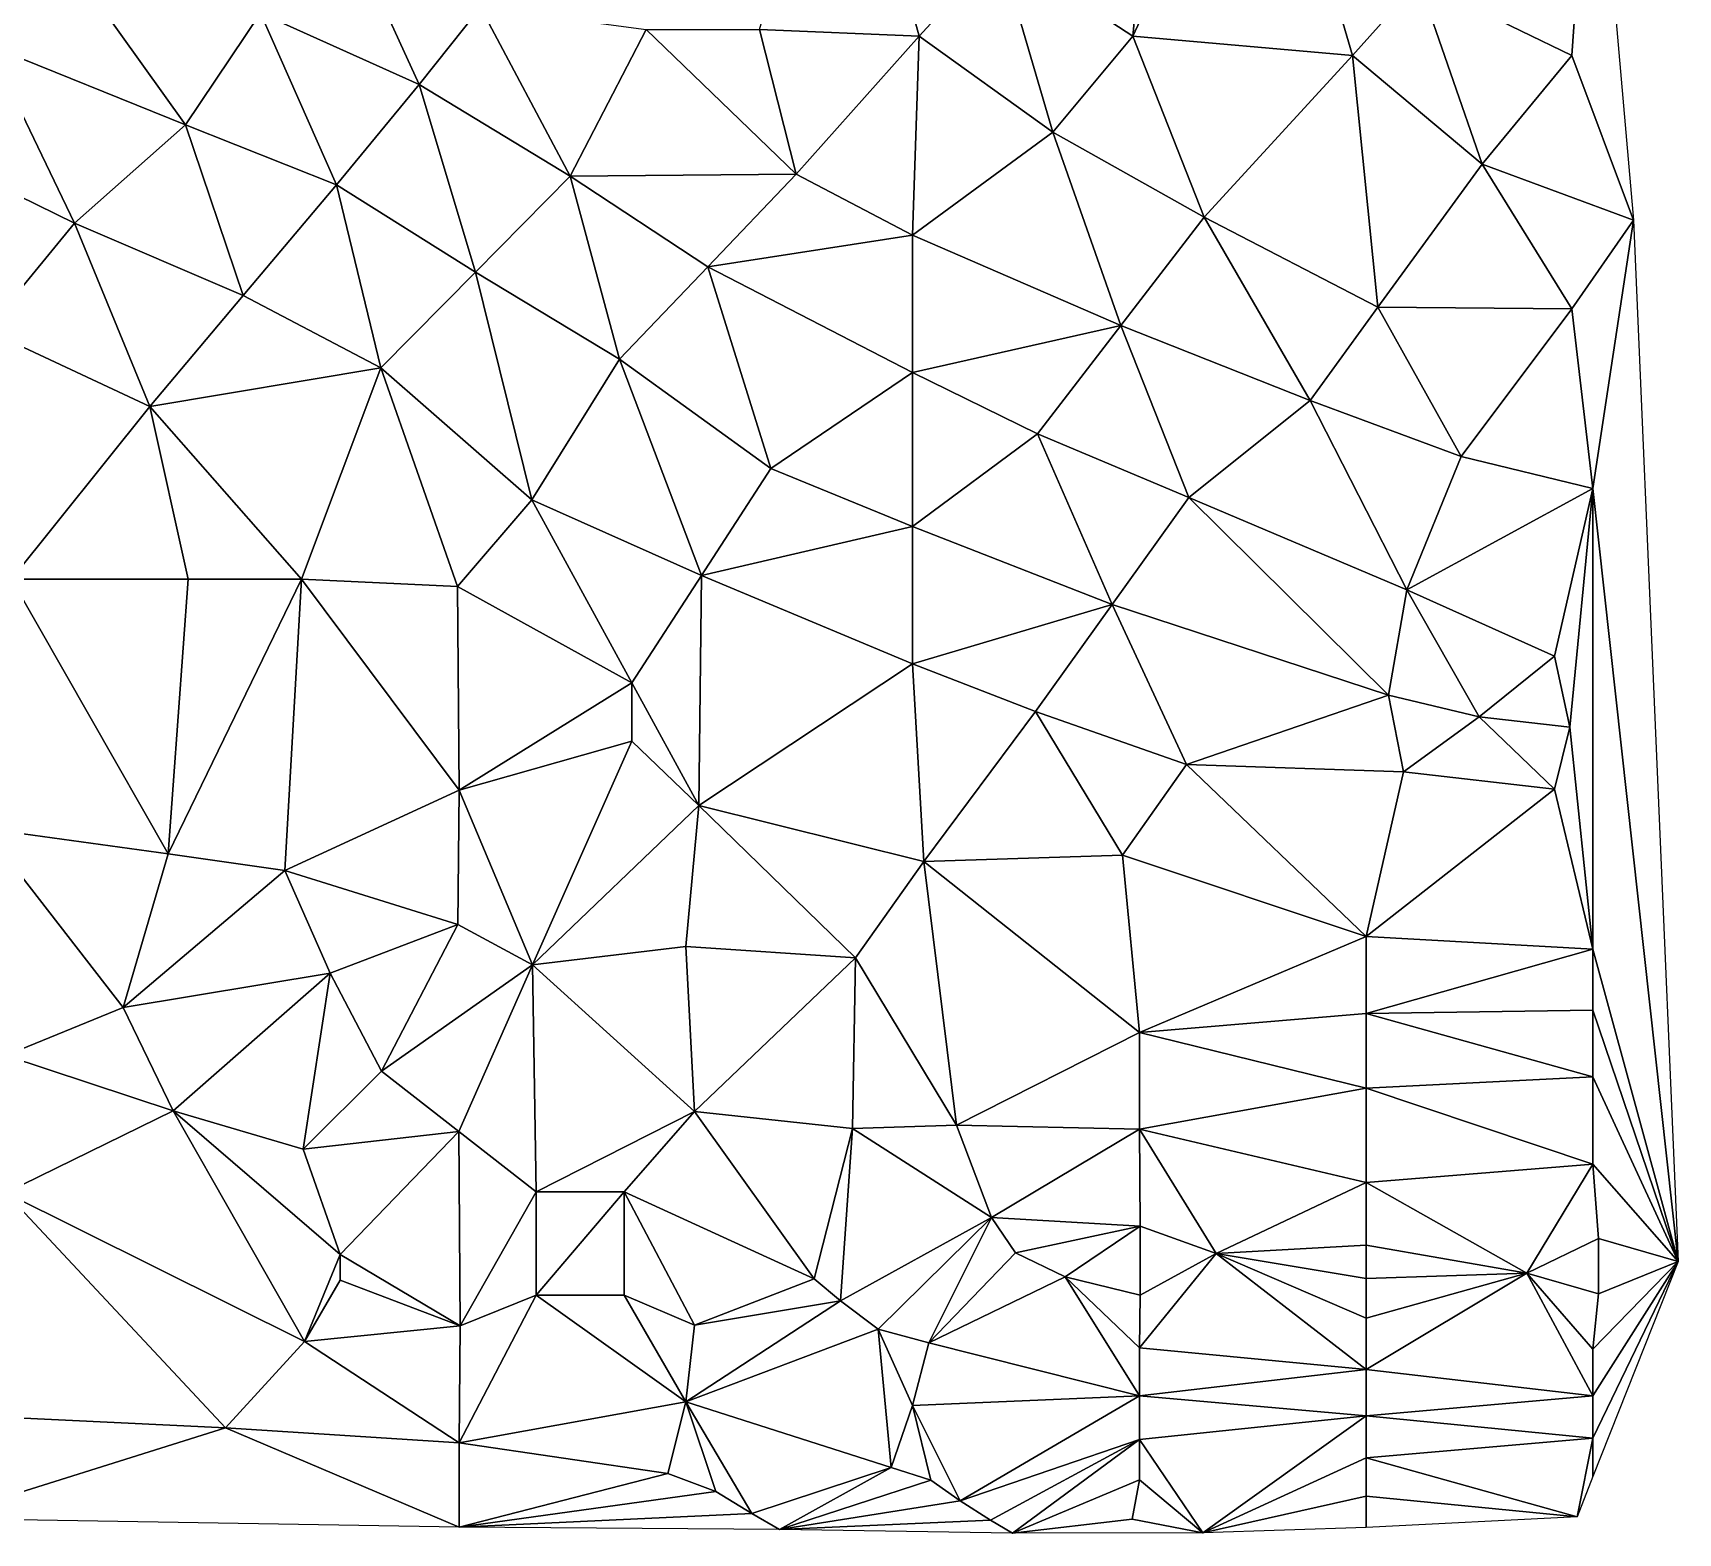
# Model space of a CAD drawing. Header units: metres. Extents: x 247432 to 247897, y 6708793 to 6709359.
# Drawn here: x 247683.6 to 247895.7, y 6708794.1 to 6708987.4 of the extents above; entities that cross this region are included whole.
import ezdxf

# ---------------------------------------------------------------- set-up
doc = ezdxf.new("R2010")
doc.units = ezdxf.units.M

msp = doc.modelspace()

# ---------------------------------------------------------------- linework, layer by layer
for points in [[(247829.17, 6709026.8, 8.35), (247825.37, 6708987.02, 9.55), (247808.16, 6708998.27, 10.23)], [(247842.34, 6709023.26, 7.7), (247825.37, 6708987.02, 9.55), (247829.17, 6709026.8, 8.35)], [(247787.78, 6709023.26, 10.78), (247797.85, 6708987.02, 11.39), (247777.26, 6708987.86, 12.94)], [(247787.78, 6709023.26, 10.78), (247808.16, 6708998.27, 10.23), (247797.85, 6708987.02, 11.39)], [(247842.34, 6709023.26, 7.7), (247853.68, 6708984.53, 8.03), (247825.37, 6708987.02, 9.55)], [(247842.34, 6709023.26, 7.7), (247862.25, 6708994.11, 7.25), (247853.68, 6708984.53, 8.03)], [(247884.66, 6709023.26, 5.67), (247881.96, 6708984.53, 6.62), (247862.25, 6708994.11, 7.25)], [(247884.66, 6709023.26, 5.67), (247889.9, 6708963.31, 7.24), (247881.96, 6708984.53, 6.62)], [(247666.88, 6709006.9, 19.01), (247686.36, 6708999.21, 18.41), (247677.92, 6708985.83, 20.14)], [(247733.37, 6708980.79, 17.1), (247712.92, 6708990, 17.78), (247722.58, 6709004.39, 16.05)], [(247733.37, 6708980.79, 17.1), (247722.58, 6709004.39, 16.05), (247741.3, 6708990.71, 15.86)], [(247703.25, 6708975.61, 19.51), (247677.92, 6708985.83, 20.14), (247686.36, 6708999.21, 18.41)], [(247703.25, 6708975.61, 19.51), (247686.36, 6708999.21, 18.41), (247712.92, 6708990, 17.78)], [(247815.07, 6708974.67, 10.69), (247797.85, 6708987.02, 11.39), (247808.16, 6708998.27, 10.23)], [(247815.07, 6708974.67, 10.69), (247808.16, 6708998.27, 10.23), (247825.37, 6708987.02, 9.55)], [(247870.42, 6708970.51, 7.7), (247853.68, 6708984.53, 8.03), (247862.25, 6708994.11, 7.25)], [(247870.42, 6708970.51, 7.7), (247862.25, 6708994.11, 7.25), (247881.96, 6708984.53, 6.62)], [(247703.25, 6708975.61, 19.51), (247712.92, 6708990, 17.78), (247722.73, 6708967.88, 18.86)], [(247733.37, 6708980.79, 17.1), (247722.73, 6708967.88, 18.86), (247712.92, 6708990, 17.78)], [(247733.37, 6708980.79, 17.1), (247741.3, 6708990.71, 15.86), (247752.84, 6708968.99, 16.09)], [(247762.66, 6708987.86, 14.24), (247752.84, 6708968.99, 16.09), (247741.3, 6708990.71, 15.86)], [(247762.66, 6708987.86, 14.24), (247781.96, 6708969.25, 13.26), (247752.84, 6708968.99, 16.09)], [(247762.66, 6708987.86, 14.24), (247777.26, 6708987.86, 12.94), (247781.96, 6708969.25, 13.26)], [(247797.85, 6708987.02, 11.39), (247781.96, 6708969.25, 13.26), (247777.26, 6708987.86, 12.94)], [(247669.48, 6708972.45, 22.01), (247677.92, 6708985.83, 20.14), (247688.96, 6708962.91, 21.39)], [(247703.25, 6708975.61, 19.51), (247688.96, 6708962.91, 21.39), (247677.92, 6708985.83, 20.14)], [(247797.85, 6708987.02, 11.39), (247796.99, 6708961.38, 12.66), (247781.96, 6708969.25, 13.26)], [(247815.07, 6708974.67, 10.69), (247796.99, 6708961.38, 12.66), (247797.85, 6708987.02, 11.39)], [(247815.07, 6708974.67, 10.69), (247825.37, 6708987.02, 9.55), (247834.55, 6708963.69, 10.09)], [(247853.68, 6708984.53, 8.03), (247834.55, 6708963.69, 10.09), (247825.37, 6708987.02, 9.55)], [(247853.68, 6708984.53, 8.03), (247856.96, 6708952.11, 9.59), (247834.55, 6708963.69, 10.09)], [(247870.42, 6708970.51, 7.7), (247856.96, 6708952.11, 9.59), (247853.68, 6708984.53, 8.03)], [(247870.42, 6708970.51, 7.7), (247881.96, 6708984.53, 6.62), (247889.9, 6708963.31, 7.24)], [(247733.37, 6708980.79, 17.1), (247740.63, 6708956.63, 17.66), (247722.73, 6708967.88, 18.86)], [(247733.37, 6708980.79, 17.1), (247752.84, 6708968.99, 16.09), (247740.63, 6708956.63, 17.66)], [(247703.25, 6708975.61, 19.51), (247710.71, 6708953.6, 20.43), (247688.96, 6708962.91, 21.39)], [(247703.25, 6708975.61, 19.51), (247722.73, 6708967.88, 18.86), (247710.71, 6708953.6, 20.43)], [(247815.07, 6708974.67, 10.69), (247823.82, 6708949.72, 11.69), (247796.99, 6708961.38, 12.66)], [(247815.07, 6708974.67, 10.69), (247834.55, 6708963.69, 10.09), (247823.82, 6708949.72, 11.69)], [(247669.48, 6708972.45, 22.01), (247688.96, 6708962.91, 21.39), (247677.59, 6708949.15, 23.11)], [(247759.2, 6708945.38, 16.39), (247740.63, 6708956.63, 17.66), (247752.84, 6708968.99, 16.09)], [(247770.57, 6708957.31, 14.86), (247752.84, 6708968.99, 16.09), (247781.96, 6708969.25, 13.26)], [(247759.2, 6708945.38, 16.39), (247752.84, 6708968.99, 16.09), (247770.57, 6708957.31, 14.86)], [(247796.99, 6708961.38, 12.66), (247770.57, 6708957.31, 14.86), (247781.96, 6708969.25, 13.26)], [(247870.42, 6708970.51, 7.7), (247881.96, 6708951.89, 8.36), (247856.96, 6708952.11, 9.59)], [(247870.42, 6708970.51, 7.7), (247889.9, 6708963.31, 7.24), (247881.96, 6708951.89, 8.36)], [(247728.43, 6708944.28, 19.38), (247710.71, 6708953.6, 20.43), (247722.73, 6708967.88, 18.86)], [(247728.43, 6708944.28, 19.38), (247722.73, 6708967.88, 18.86), (247740.63, 6708956.63, 17.66)], [(247698.68, 6708939.31, 22.07), (247677.59, 6708949.15, 23.11), (247688.96, 6708962.91, 21.39)], [(247698.68, 6708939.31, 22.07), (247688.96, 6708962.91, 21.39), (247710.71, 6708953.6, 20.43)], [(247848.23, 6708940.09, 10.9), (247823.82, 6708949.72, 11.69), (247834.55, 6708963.69, 10.09)], [(247848.23, 6708940.09, 10.9), (247834.55, 6708963.69, 10.09), (247856.96, 6708952.11, 9.59)], [(247881.96, 6708951.89, 8.36), (247889.9, 6708963.31, 7.24), (247884.66, 6708928.72, 9.95)], [(247895.66, 6708829.13, 27.58), (247884.66, 6708928.72, 9.95), (247889.9, 6708963.31, 7.24)], [(247796.99, 6708943.68, 13.83), (247770.57, 6708957.31, 14.86), (247796.99, 6708961.38, 12.66)], [(247823.82, 6708949.72, 11.69), (247796.99, 6708943.68, 13.83), (247796.99, 6708961.38, 12.66)], [(247728.43, 6708944.28, 19.38), (247740.63, 6708956.63, 17.66), (247747.91, 6708927.27, 18.36)], [(247759.2, 6708945.38, 16.39), (247747.91, 6708927.27, 18.36), (247740.63, 6708956.63, 17.66)], [(247759.2, 6708945.38, 16.39), (247770.57, 6708957.31, 14.86), (247778.69, 6708931.32, 15.88)], [(247796.99, 6708943.68, 13.83), (247778.69, 6708931.32, 15.88), (247770.57, 6708957.31, 14.86)], [(247728.43, 6708944.28, 19.38), (247698.68, 6708939.31, 22.07), (247710.71, 6708953.6, 20.43)], [(247848.23, 6708940.09, 10.9), (247856.96, 6708952.11, 9.59), (247867.71, 6708932.87, 10.36)], [(247881.96, 6708951.89, 8.36), (247867.71, 6708932.87, 10.36), (247856.96, 6708952.11, 9.59)], [(247881.96, 6708951.89, 8.36), (247884.66, 6708928.72, 9.95), (247867.71, 6708932.87, 10.36)], [(247813.09, 6708935.76, 13.4), (247796.99, 6708943.68, 13.83), (247823.82, 6708949.72, 11.69)], [(247813.09, 6708935.76, 13.4), (247823.82, 6708949.72, 11.69), (247832.57, 6708927.56, 12.78)], [(247848.23, 6708940.09, 10.9), (247832.57, 6708927.56, 12.78), (247823.82, 6708949.72, 11.69)], [(247698.68, 6708939.31, 22.07), (247680.81, 6708917.05, 23.84), (247677.59, 6708949.15, 23.11)], [(247759.2, 6708945.38, 16.39), (247769.75, 6708917.5, 17.75), (247747.91, 6708927.27, 18.36)], [(247759.2, 6708945.38, 16.39), (247778.69, 6708931.32, 15.88), (247769.75, 6708917.5, 17.75)], [(247728.43, 6708944.28, 19.38), (247718.21, 6708917.05, 21.35), (247698.68, 6708939.31, 22.07)], [(247728.43, 6708944.28, 19.38), (247738.32, 6708916.1, 19.99), (247718.21, 6708917.05, 21.35)], [(247728.43, 6708944.28, 19.38), (247747.91, 6708927.27, 18.36), (247738.32, 6708916.1, 19.99)], [(247796.99, 6708943.68, 13.83), (247796.99, 6708923.82, 15.33), (247778.69, 6708931.32, 15.88)], [(247813.09, 6708935.76, 13.4), (247796.99, 6708923.82, 15.33), (247796.99, 6708943.68, 13.83)], [(247698.68, 6708939.31, 22.07), (247703.6, 6708917.05, 22.42), (247680.81, 6708917.05, 23.84)], [(247698.68, 6708939.31, 22.07), (247718.21, 6708917.05, 21.35), (247703.6, 6708917.05, 22.42)], [(247848.23, 6708940.09, 10.9), (247860.67, 6708915.68, 12.25), (247832.57, 6708927.56, 12.78)], [(247848.23, 6708940.09, 10.9), (247867.71, 6708932.87, 10.36), (247860.67, 6708915.68, 12.25)], [(247813.09, 6708935.76, 13.4), (247822.69, 6708913.78, 14.53), (247796.99, 6708923.82, 15.33)], [(247813.09, 6708935.76, 13.4), (247832.57, 6708927.56, 12.78), (247822.69, 6708913.78, 14.53)], [(247860.67, 6708915.68, 12.25), (247867.71, 6708932.87, 10.36), (247884.66, 6708928.72, 9.95)], [(247796.99, 6708923.82, 15.33), (247769.75, 6708917.5, 17.75), (247778.69, 6708931.32, 15.88)], [(247879.74, 6708907.12, 12.21), (247860.67, 6708915.68, 12.25), (247884.66, 6708928.72, 9.95)], [(247879.74, 6708907.12, 12.21), (247884.66, 6708928.72, 9.95), (247881.68, 6708897.96, 13.12)], [(247884.66, 6708869.35, 17.03), (247881.68, 6708897.96, 13.12), (247884.66, 6708928.72, 9.95)], [(247895.66, 6708829.13, 27.58), (247884.66, 6708869.35, 17.03), (247884.66, 6708928.72, 9.95)], [(247760.79, 6708903.67, 19.41), (247738.32, 6708916.1, 19.99), (247747.91, 6708927.27, 18.36)], [(247760.79, 6708903.67, 19.41), (247747.91, 6708927.27, 18.36), (247769.75, 6708917.5, 17.75)], [(247858.33, 6708902.1, 13.56), (247822.69, 6708913.78, 14.53), (247832.57, 6708927.56, 12.78)], [(247858.33, 6708902.1, 13.56), (247832.57, 6708927.56, 12.78), (247860.67, 6708915.68, 12.25)], [(247796.99, 6708906.12, 16.81), (247769.75, 6708917.5, 17.75), (247796.99, 6708923.82, 15.33)], [(247796.99, 6708906.12, 16.81), (247796.99, 6708923.82, 15.33), (247822.69, 6708913.78, 14.53)], [(247701.01, 6708881.65, 22.18), (247677.32, 6708884.93, 23.59), (247680.81, 6708917.05, 23.84)], [(247703.6, 6708917.05, 22.42), (247701.01, 6708881.65, 22.18), (247680.81, 6708917.05, 23.84)], [(247703.6, 6708917.05, 22.42), (247718.21, 6708917.05, 21.35), (247701.01, 6708881.65, 22.18)], [(247701.01, 6708881.65, 22.18), (247718.21, 6708917.05, 21.35), (247716.06, 6708879.51, 20.6)], [(247738.55, 6708889.87, 19.88), (247716.06, 6708879.51, 20.6), (247718.21, 6708917.05, 21.35)], [(247738.32, 6708916.1, 19.99), (247738.55, 6708889.87, 19.88), (247718.21, 6708917.05, 21.35)], [(247760.79, 6708903.67, 19.41), (247738.55, 6708889.87, 19.88), (247738.32, 6708916.1, 19.99)], [(247760.79, 6708903.67, 19.41), (247769.75, 6708917.5, 17.75), (247769.43, 6708887.88, 17.8)], [(247796.99, 6708906.12, 16.81), (247769.43, 6708887.88, 17.8), (247769.75, 6708917.5, 17.75)], [(247858.33, 6708902.1, 13.56), (247860.67, 6708915.68, 12.25), (247870, 6708899.32, 13.31)], [(247879.74, 6708907.12, 12.21), (247870, 6708899.32, 13.31), (247860.67, 6708915.68, 12.25)], [(247812.81, 6708900, 16.19), (247796.99, 6708906.12, 16.81), (247822.69, 6708913.78, 14.53)], [(247812.81, 6708900, 16.19), (247822.69, 6708913.78, 14.53), (247832.29, 6708893.16, 15.61)], [(247858.33, 6708902.1, 13.56), (247832.29, 6708893.16, 15.61), (247822.69, 6708913.78, 14.53)], [(247796.99, 6708906.12, 16.81), (247798.42, 6708880.68, 16.79), (247769.43, 6708887.88, 17.8)], [(247812.81, 6708900, 16.19), (247798.42, 6708880.68, 16.79), (247796.99, 6708906.12, 16.81)], [(247879.74, 6708907.12, 12.21), (247881.68, 6708897.96, 13.12), (247870, 6708899.32, 13.31)], [(247760.79, 6708903.67, 19.41), (247760.79, 6708896.15, 19.4), (247738.55, 6708889.87, 19.88)], [(247760.79, 6708903.67, 19.41), (247769.43, 6708887.88, 17.8), (247760.79, 6708896.15, 19.4)], [(247858.33, 6708902.1, 13.56), (247860.28, 6708892.24, 14.46), (247832.29, 6708893.16, 15.61)], [(247858.33, 6708902.1, 13.56), (247870, 6708899.32, 13.31), (247860.28, 6708892.24, 14.46)], [(247812.81, 6708900, 16.19), (247824.02, 6708881.47, 16.65), (247798.42, 6708880.68, 16.79)], [(247812.81, 6708900, 16.19), (247832.29, 6708893.16, 15.61), (247824.02, 6708881.47, 16.65)], [(247879.74, 6708889.99, 14.22), (247860.28, 6708892.24, 14.46), (247870, 6708899.32, 13.31)], [(247879.74, 6708889.99, 14.22), (247870, 6708899.32, 13.31), (247881.68, 6708897.96, 13.12)], [(247884.66, 6708869.35, 17.03), (247879.74, 6708889.99, 14.22), (247881.68, 6708897.96, 13.12)], [(247760.79, 6708896.15, 19.4), (247748, 6708867.35, 15.31), (247738.55, 6708889.87, 19.88)], [(247760.79, 6708896.15, 19.4), (247769.43, 6708887.88, 17.8), (247748, 6708867.35, 15.31)], [(247855.44, 6708871.01, 17.01), (247824.02, 6708881.47, 16.65), (247832.29, 6708893.16, 15.61)], [(247855.44, 6708871.01, 17.01), (247832.29, 6708893.16, 15.61), (247860.28, 6708892.24, 14.46)], [(247855.44, 6708871.01, 17.01), (247860.28, 6708892.24, 14.46), (247879.74, 6708889.99, 14.22)], [(247738.55, 6708889.87, 19.88), (247738.37, 6708872.56, 17.6), (247716.06, 6708879.51, 20.6)], [(247738.55, 6708889.87, 19.88), (247748, 6708867.35, 15.31), (247738.37, 6708872.56, 17.6)], [(247884.66, 6708869.35, 17.03), (247855.44, 6708871.01, 17.01), (247879.74, 6708889.99, 14.22)], [(247769.43, 6708887.88, 17.8), (247767.77, 6708869.72, 14.99), (247748, 6708867.35, 15.31)], [(247789.62, 6708868.24, 15.45), (247767.77, 6708869.72, 14.99), (247769.43, 6708887.88, 17.8)], [(247798.42, 6708880.68, 16.79), (247789.62, 6708868.24, 15.45), (247769.43, 6708887.88, 17.8)], [(247677.32, 6708884.93, 23.59), (247695.23, 6708861.85, 21.81), (247680.1, 6708855.67, 22.24)], [(247701.01, 6708881.65, 22.18), (247695.23, 6708861.85, 21.81), (247677.32, 6708884.93, 23.59)], [(247701.01, 6708881.65, 22.18), (247716.06, 6708879.51, 20.6), (247695.23, 6708861.85, 21.81)], [(247798.42, 6708880.68, 16.79), (247802.66, 6708846.69, 17.35), (247789.62, 6708868.24, 15.45)], [(247824.02, 6708881.47, 16.65), (247826.21, 6708858.64, 18.17), (247798.42, 6708880.68, 16.79)], [(247798.42, 6708880.68, 16.79), (247826.21, 6708858.64, 18.17), (247802.66, 6708846.69, 17.35)], [(247855.44, 6708871.01, 17.01), (247826.21, 6708858.64, 18.17), (247824.02, 6708881.47, 16.65)], [(247716.06, 6708879.51, 20.6), (247721.89, 6708866.29, 18.64), (247695.23, 6708861.85, 21.81)], [(247738.37, 6708872.56, 17.6), (247721.89, 6708866.29, 18.64), (247716.06, 6708879.51, 20.6)], [(247738.37, 6708872.56, 17.6), (247728.52, 6708853.63, 16.74), (247721.89, 6708866.29, 18.64)], [(247738.37, 6708872.56, 17.6), (247748, 6708867.35, 15.31), (247728.52, 6708853.63, 16.74)], [(247767.77, 6708869.72, 14.99), (247768.85, 6708848.45, 13.63), (247748, 6708867.35, 15.31)], [(247789.62, 6708868.24, 15.45), (247768.85, 6708848.45, 13.63), (247767.77, 6708869.72, 14.99)], [(247855.44, 6708871.01, 17.01), (247855.44, 6708861.07, 18.42), (247826.21, 6708858.64, 18.17)], [(247884.66, 6708869.35, 17.03), (247855.44, 6708861.07, 18.42), (247855.44, 6708871.01, 17.01)], [(247884.66, 6708869.35, 17.03), (247884.66, 6708861.49, 18.44), (247855.44, 6708861.07, 18.42)], [(247895.66, 6708829.13, 27.58), (247884.66, 6708861.49, 18.44), (247884.66, 6708869.35, 17.03)], [(247728.52, 6708853.63, 16.74), (247748, 6708867.35, 15.31), (247738.48, 6708845.87, 14.6)], [(247748, 6708867.35, 15.31), (247748.47, 6708838.09, 12.46), (247738.48, 6708845.87, 14.6)], [(247748, 6708867.35, 15.31), (247768.85, 6708848.45, 13.63), (247748.47, 6708838.09, 12.46)], [(247789.62, 6708868.24, 15.45), (247789.24, 6708846.24, 15.17), (247768.85, 6708848.45, 13.63)], [(247802.66, 6708846.69, 17.35), (247789.24, 6708846.24, 15.17), (247789.62, 6708868.24, 15.45)], [(247721.89, 6708866.29, 18.64), (247701.67, 6708848.53, 20.37), (247695.23, 6708861.85, 21.81)], [(247721.89, 6708866.29, 18.64), (247718.43, 6708843.6, 17.6), (247701.67, 6708848.53, 20.37)], [(247728.52, 6708853.63, 16.74), (247718.43, 6708843.6, 17.6), (247721.89, 6708866.29, 18.64)], [(247695.23, 6708861.85, 21.81), (247701.67, 6708848.53, 20.37), (247680.1, 6708855.67, 22.24)], [(247855.44, 6708851.46, 20.34), (247826.21, 6708858.64, 18.17), (247855.44, 6708861.07, 18.42)], [(247884.66, 6708852.9, 20.33), (247855.44, 6708861.07, 18.42), (247884.66, 6708861.49, 18.44)], [(247884.66, 6708852.9, 20.33), (247855.44, 6708851.46, 20.34), (247855.44, 6708861.07, 18.42)], [(247895.66, 6708829.13, 27.58), (247884.66, 6708852.9, 20.33), (247884.66, 6708861.49, 18.44)], [(247826.21, 6708846.15, 20.35), (247802.66, 6708846.69, 17.35), (247826.21, 6708858.64, 18.17)], [(247855.44, 6708851.46, 20.34), (247826.21, 6708846.15, 20.35), (247826.21, 6708858.64, 18.17)], [(247680.1, 6708855.67, 22.24), (247701.67, 6708848.53, 20.37), (247680.1, 6708837.97, 21.28)], [(247728.52, 6708853.63, 16.74), (247738.48, 6708845.87, 14.6), (247718.43, 6708843.6, 17.6)], [(247884.66, 6708841.64, 23.15), (247855.44, 6708851.46, 20.34), (247884.66, 6708852.9, 20.33)], [(247895.66, 6708829.13, 27.58), (247884.66, 6708841.64, 23.15), (247884.66, 6708852.9, 20.33)], [(247855.44, 6708839.3, 23.15), (247826.21, 6708846.15, 20.35), (247855.44, 6708851.46, 20.34)], [(247884.66, 6708841.64, 23.15), (247855.44, 6708839.3, 23.15), (247855.44, 6708851.46, 20.34)], [(247701.67, 6708848.53, 20.37), (247718.59, 6708818.79, 17.51), (247680.1, 6708837.97, 21.28)], [(247701.67, 6708848.53, 20.37), (247718.43, 6708843.6, 17.6), (247723.18, 6708830.02, 15.99)], [(247701.67, 6708848.53, 20.37), (247723.18, 6708830.02, 15.99), (247718.59, 6708818.79, 17.51)], [(247768.85, 6708848.45, 13.63), (247759.82, 6708838.09, 12.44), (247748.47, 6708838.09, 12.46)], [(247784.28, 6708826.87, 15.59), (247759.82, 6708838.09, 12.44), (247768.85, 6708848.45, 13.63)], [(247789.24, 6708846.24, 15.17), (247784.28, 6708826.87, 15.59), (247768.85, 6708848.45, 13.63)], [(247718.43, 6708843.6, 17.6), (247738.48, 6708845.87, 14.6), (247723.18, 6708830.02, 15.99)], [(247738.48, 6708845.87, 14.6), (247738.65, 6708820.83, 14.86), (247723.18, 6708830.02, 15.99)], [(247738.48, 6708845.87, 14.6), (247748.47, 6708838.09, 12.46), (247738.65, 6708820.83, 14.86)], [(247787.68, 6708824.06, 17.52), (247784.28, 6708826.87, 15.59), (247789.24, 6708846.24, 15.17)], [(247807.15, 6708834.8, 20.33), (247787.68, 6708824.06, 17.52), (247789.24, 6708846.24, 15.17)], [(247807.15, 6708834.8, 20.33), (247789.24, 6708846.24, 15.17), (247802.66, 6708846.69, 17.35)], [(247826.21, 6708846.15, 20.35), (247807.15, 6708834.8, 20.33), (247802.66, 6708846.69, 17.35)], [(247826.32, 6708833.68, 23.13), (247807.15, 6708834.8, 20.33), (247826.21, 6708846.15, 20.35)], [(247855.44, 6708839.3, 23.15), (247836.13, 6708830.16, 25.04), (247826.21, 6708846.15, 20.35)], [(247836.13, 6708830.16, 25.04), (247826.32, 6708833.68, 23.13), (247826.21, 6708846.15, 20.35)], [(247884.66, 6708841.64, 23.15), (247876.17, 6708827.6, 27.02), (247855.44, 6708839.3, 23.15)], [(247885.41, 6708832.09, 26.03), (247876.17, 6708827.6, 27.02), (247884.66, 6708841.64, 23.15)], [(247895.66, 6708829.13, 27.58), (247885.41, 6708832.09, 26.03), (247884.66, 6708841.64, 23.15)], [(247708.42, 6708807.68, 19.4), (247680.1, 6708837.97, 21.28), (247718.59, 6708818.79, 17.51)], [(247708.42, 6708807.68, 19.4), (247680.62, 6708809.01, 19.8), (247680.1, 6708837.97, 21.28)], [(247748.47, 6708838.09, 12.46), (247748.48, 6708824.79, 12.49), (247738.65, 6708820.83, 14.86)], [(247759.82, 6708838.09, 12.44), (247748.48, 6708824.79, 12.49), (247748.47, 6708838.09, 12.46)], [(247759.82, 6708838.09, 12.44), (247759.82, 6708824.79, 12.49), (247748.48, 6708824.79, 12.49)], [(247759.82, 6708838.09, 12.44), (247768.85, 6708820.93, 14.65), (247759.82, 6708824.79, 12.49)], [(247784.28, 6708826.87, 15.59), (247768.85, 6708820.93, 14.65), (247759.82, 6708838.09, 12.44)], [(247855.44, 6708831.21, 25.36), (247836.13, 6708830.16, 25.04), (247855.44, 6708839.3, 23.15)], [(247876.17, 6708827.6, 27.02), (247855.44, 6708831.21, 25.36), (247855.44, 6708839.3, 23.15)], [(247807.15, 6708834.8, 20.33), (247792.54, 6708820.39, 20.34), (247787.68, 6708824.06, 17.52)], [(247799.09, 6708818.62, 23.12), (247792.54, 6708820.39, 20.34), (247807.15, 6708834.8, 20.33)], [(247810.24, 6708830.23, 22.15), (247799.09, 6708818.62, 23.12), (247807.15, 6708834.8, 20.33)], [(247826.32, 6708833.68, 23.13), (247810.24, 6708830.23, 22.15), (247807.15, 6708834.8, 20.33)], [(247826.32, 6708833.68, 23.13), (247816.65, 6708827.14, 24.03), (247810.24, 6708830.23, 22.15)], [(247826.32, 6708833.68, 23.13), (247826.32, 6708824.79, 26), (247816.65, 6708827.14, 24.03)], [(247836.13, 6708830.16, 25.04), (247826.32, 6708824.79, 26), (247826.32, 6708833.68, 23.13)], [(247855.44, 6708831.21, 25.36), (247855.44, 6708826.93, 26.77), (247836.13, 6708830.16, 25.04)], [(247876.17, 6708827.6, 27.02), (247855.44, 6708826.93, 26.77), (247855.44, 6708831.21, 25.36)], [(247885.41, 6708824.95, 28.62), (247876.17, 6708827.6, 27.02), (247885.41, 6708832.09, 26.03)], [(247895.66, 6708829.13, 27.58), (247885.41, 6708824.95, 28.62), (247885.41, 6708832.09, 26.03)], [(247718.59, 6708818.79, 17.51), (247723.18, 6708830.02, 15.99), (247723.18, 6708826.7, 15.99)], [(247738.65, 6708820.83, 14.86), (247723.18, 6708826.7, 15.99), (247723.18, 6708830.02, 15.99)], [(247816.65, 6708827.14, 24.03), (247799.09, 6708818.62, 23.12), (247810.24, 6708830.23, 22.15)], [(247855.44, 6708815.2, 31.58), (247826.21, 6708817.99, 28.8), (247836.13, 6708830.16, 25.04)], [(247826.21, 6708817.99, 28.8), (247826.32, 6708824.79, 26), (247836.13, 6708830.16, 25.04)], [(247855.44, 6708821.82, 28.77), (247836.13, 6708830.16, 25.04), (247855.44, 6708826.93, 26.77)], [(247855.44, 6708815.2, 31.58), (247836.13, 6708830.16, 25.04), (247855.44, 6708821.82, 28.77)], [(247895.66, 6708829.13, 27.58), (247884.66, 6708817.82, 31.58), (247885.41, 6708824.95, 28.62)], [(247884.66, 6708806.37, 37.21), (247884.66, 6708811.82, 34.4), (247895.66, 6708829.13, 27.58)], [(247884.66, 6708811.82, 34.4), (247884.66, 6708817.82, 31.58), (247895.66, 6708829.13, 27.58)], [(247884.66, 6708801.39, 40.02), (247884.66, 6708806.37, 37.21), (247895.66, 6708829.13, 27.58)], [(247718.59, 6708818.79, 17.51), (247723.18, 6708826.7, 15.99), (247738.65, 6708820.83, 14.86)], [(247787.68, 6708824.06, 17.52), (247768.85, 6708820.93, 14.65), (247784.28, 6708826.87, 15.59)], [(247826.21, 6708811.8, 31.61), (247799.09, 6708818.62, 23.12), (247816.65, 6708827.14, 24.03)], [(247826.21, 6708817.99, 28.8), (247816.65, 6708827.14, 24.03), (247826.32, 6708824.79, 26)], [(247826.21, 6708811.8, 31.61), (247816.65, 6708827.14, 24.03), (247826.21, 6708817.99, 28.8)], [(247884.66, 6708811.82, 34.4), (247855.44, 6708815.2, 31.58), (247876.17, 6708827.6, 27.02)], [(247855.44, 6708815.2, 31.58), (247855.44, 6708821.82, 28.77), (247876.17, 6708827.6, 27.02)], [(247855.44, 6708821.82, 28.77), (247855.44, 6708826.93, 26.77), (247876.17, 6708827.6, 27.02)], [(247884.66, 6708817.82, 31.58), (247876.17, 6708827.6, 27.02), (247885.41, 6708824.95, 28.62)], [(247884.66, 6708811.82, 34.4), (247876.17, 6708827.6, 27.02), (247884.66, 6708817.82, 31.58)], [(247738.54, 6708805.77, 17.49), (247738.65, 6708820.83, 14.86), (247748.48, 6708824.79, 12.49)], [(247767.77, 6708811.05, 17.51), (247738.54, 6708805.77, 17.49), (247748.48, 6708824.79, 12.49)], [(247767.77, 6708811.05, 17.51), (247748.48, 6708824.79, 12.49), (247759.82, 6708824.79, 12.49)], [(247767.77, 6708811.05, 17.51), (247759.82, 6708824.79, 12.49), (247768.85, 6708820.93, 14.65)], [(247787.68, 6708824.06, 17.52), (247767.77, 6708811.05, 17.51), (247768.85, 6708820.93, 14.65)], [(247792.54, 6708820.39, 20.34), (247767.77, 6708811.05, 17.51), (247787.68, 6708824.06, 17.52)], [(247738.54, 6708805.77, 17.49), (247718.59, 6708818.79, 17.51), (247738.65, 6708820.83, 14.86)], [(247794.24, 6708802.56, 29), (247767.77, 6708811.05, 17.51), (247792.54, 6708820.39, 20.34)], [(247796.99, 6708810.55, 25.97), (247792.54, 6708820.39, 20.34), (247799.09, 6708818.62, 23.12)], [(247794.24, 6708802.56, 29), (247792.54, 6708820.39, 20.34), (247796.99, 6708810.55, 25.97)], [(247738.54, 6708805.77, 17.49), (247708.42, 6708807.68, 19.4), (247718.59, 6708818.79, 17.51)], [(247826.21, 6708811.8, 31.61), (247796.99, 6708810.55, 25.97), (247799.09, 6708818.62, 23.12)], [(247855.44, 6708815.2, 31.58), (247826.21, 6708811.8, 31.61), (247826.21, 6708817.99, 28.8)], [(247855.44, 6708809.23, 34.39), (247826.21, 6708811.8, 31.61), (247855.44, 6708815.2, 31.58)], [(247884.66, 6708811.82, 34.4), (247855.44, 6708809.23, 34.39), (247855.44, 6708815.2, 31.58)], [(247803.13, 6708798.26, 34.4), (247796.99, 6708810.55, 25.97), (247826.21, 6708811.8, 31.61)], [(247826.21, 6708806.17, 34.42), (247803.13, 6708798.26, 34.4), (247826.21, 6708811.8, 31.61)], [(247855.44, 6708809.23, 34.39), (247826.21, 6708806.17, 34.42), (247826.21, 6708811.8, 31.61)], [(247884.66, 6708806.37, 37.21), (247855.44, 6708809.23, 34.39), (247884.66, 6708811.82, 34.4)], [(247765.45, 6708801.8, 20.43), (247738.54, 6708805.77, 17.49), (247767.77, 6708811.05, 17.51)], [(247771.63, 6708799.49, 23.14), (247765.45, 6708801.8, 20.43), (247767.77, 6708811.05, 17.51)], [(247776.26, 6708796.65, 25.96), (247771.63, 6708799.49, 23.14), (247767.77, 6708811.05, 17.51)], [(247794.24, 6708802.56, 29), (247776.26, 6708796.65, 25.96), (247767.77, 6708811.05, 17.51)], [(247799.32, 6708800.93, 31.59), (247794.24, 6708802.56, 29), (247796.99, 6708810.55, 25.97)], [(247803.13, 6708798.26, 34.4), (247799.32, 6708800.93, 31.59), (247796.99, 6708810.55, 25.97)], [(247708.42, 6708807.68, 19.4), (247671.22, 6708795.98, 18.62), (247680.62, 6708809.01, 19.8)], [(247738.55, 6708794.89, 19.47), (247671.22, 6708795.98, 18.62), (247708.42, 6708807.68, 19.4)], [(247738.55, 6708794.89, 19.47), (247708.42, 6708807.68, 19.4), (247738.54, 6708805.77, 17.49)], [(247834.4, 6708794.17, 42.08), (247826.21, 6708806.17, 34.42), (247855.44, 6708809.23, 34.39)], [(247834.4, 6708794.17, 42.08), (247855.44, 6708809.23, 34.39), (247855.44, 6708803.82, 37.2)], [(247884.66, 6708806.37, 37.21), (247855.44, 6708803.82, 37.2), (247855.44, 6708809.23, 34.39)], [(247765.45, 6708801.8, 20.43), (247738.55, 6708794.89, 19.47), (247738.54, 6708805.77, 17.49)], [(247826.21, 6708806.17, 34.42), (247807.01, 6708795.8, 37.21), (247803.13, 6708798.26, 34.4)], [(247809.85, 6708794.12, 39.23), (247807.01, 6708795.8, 37.21), (247826.21, 6708806.17, 34.42)], [(247809.85, 6708794.12, 39.23), (247826.21, 6708806.17, 34.42), (247826.21, 6708801, 37.24)], [(247834.4, 6708794.17, 42.08), (247826.21, 6708801, 37.24), (247826.21, 6708806.17, 34.42)], [(247882.65, 6708796.21, 43.02), (247855.44, 6708803.82, 37.2), (247884.66, 6708806.37, 37.21)], [(247882.65, 6708796.21, 43.02), (247884.66, 6708806.37, 37.21), (247884.66, 6708801.39, 40.02)], [(247855.44, 6708798.88, 40.02), (247834.4, 6708794.17, 42.08), (247855.44, 6708803.82, 37.2)], [(247882.65, 6708796.21, 43.02), (247855.44, 6708798.88, 40.02), (247855.44, 6708803.82, 37.2)], [(247771.63, 6708799.49, 23.14), (247738.55, 6708794.89, 19.47), (247765.45, 6708801.8, 20.43)], [(247794.24, 6708802.56, 29), (247779.81, 6708794.58, 28.19), (247776.26, 6708796.65, 25.96)], [(247799.32, 6708800.93, 31.59), (247779.81, 6708794.58, 28.19), (247794.24, 6708802.56, 29)], [(247776.26, 6708796.65, 25.96), (247738.55, 6708794.89, 19.47), (247771.63, 6708799.49, 23.14)], [(247803.13, 6708798.26, 34.4), (247779.81, 6708794.58, 28.19), (247799.32, 6708800.93, 31.59)], [(247825.28, 6708795.92, 40.13), (247809.85, 6708794.12, 39.23), (247826.21, 6708801, 37.24)], [(247834.4, 6708794.17, 42.08), (247825.28, 6708795.92, 40.13), (247826.21, 6708801, 37.24)], [(247807.01, 6708795.8, 37.21), (247779.81, 6708794.58, 28.19), (247803.13, 6708798.26, 34.4)], [(247855.44, 6708794.83, 42.5), (247834.4, 6708794.17, 42.08), (247855.44, 6708798.88, 40.02)], [(247882.65, 6708796.21, 43.02), (247855.44, 6708794.83, 42.5), (247855.44, 6708798.88, 40.02)], [(247779.81, 6708794.58, 28.19), (247738.55, 6708794.89, 19.47), (247776.26, 6708796.65, 25.96)], [(247809.85, 6708794.12, 39.23), (247779.81, 6708794.58, 28.19), (247807.01, 6708795.8, 37.21)], [(247834.4, 6708794.17, 42.08), (247809.85, 6708794.12, 39.23), (247825.28, 6708795.92, 40.13)]]:
    msp.add_3dface(points)

doc.saveas('drawing.dxf')
